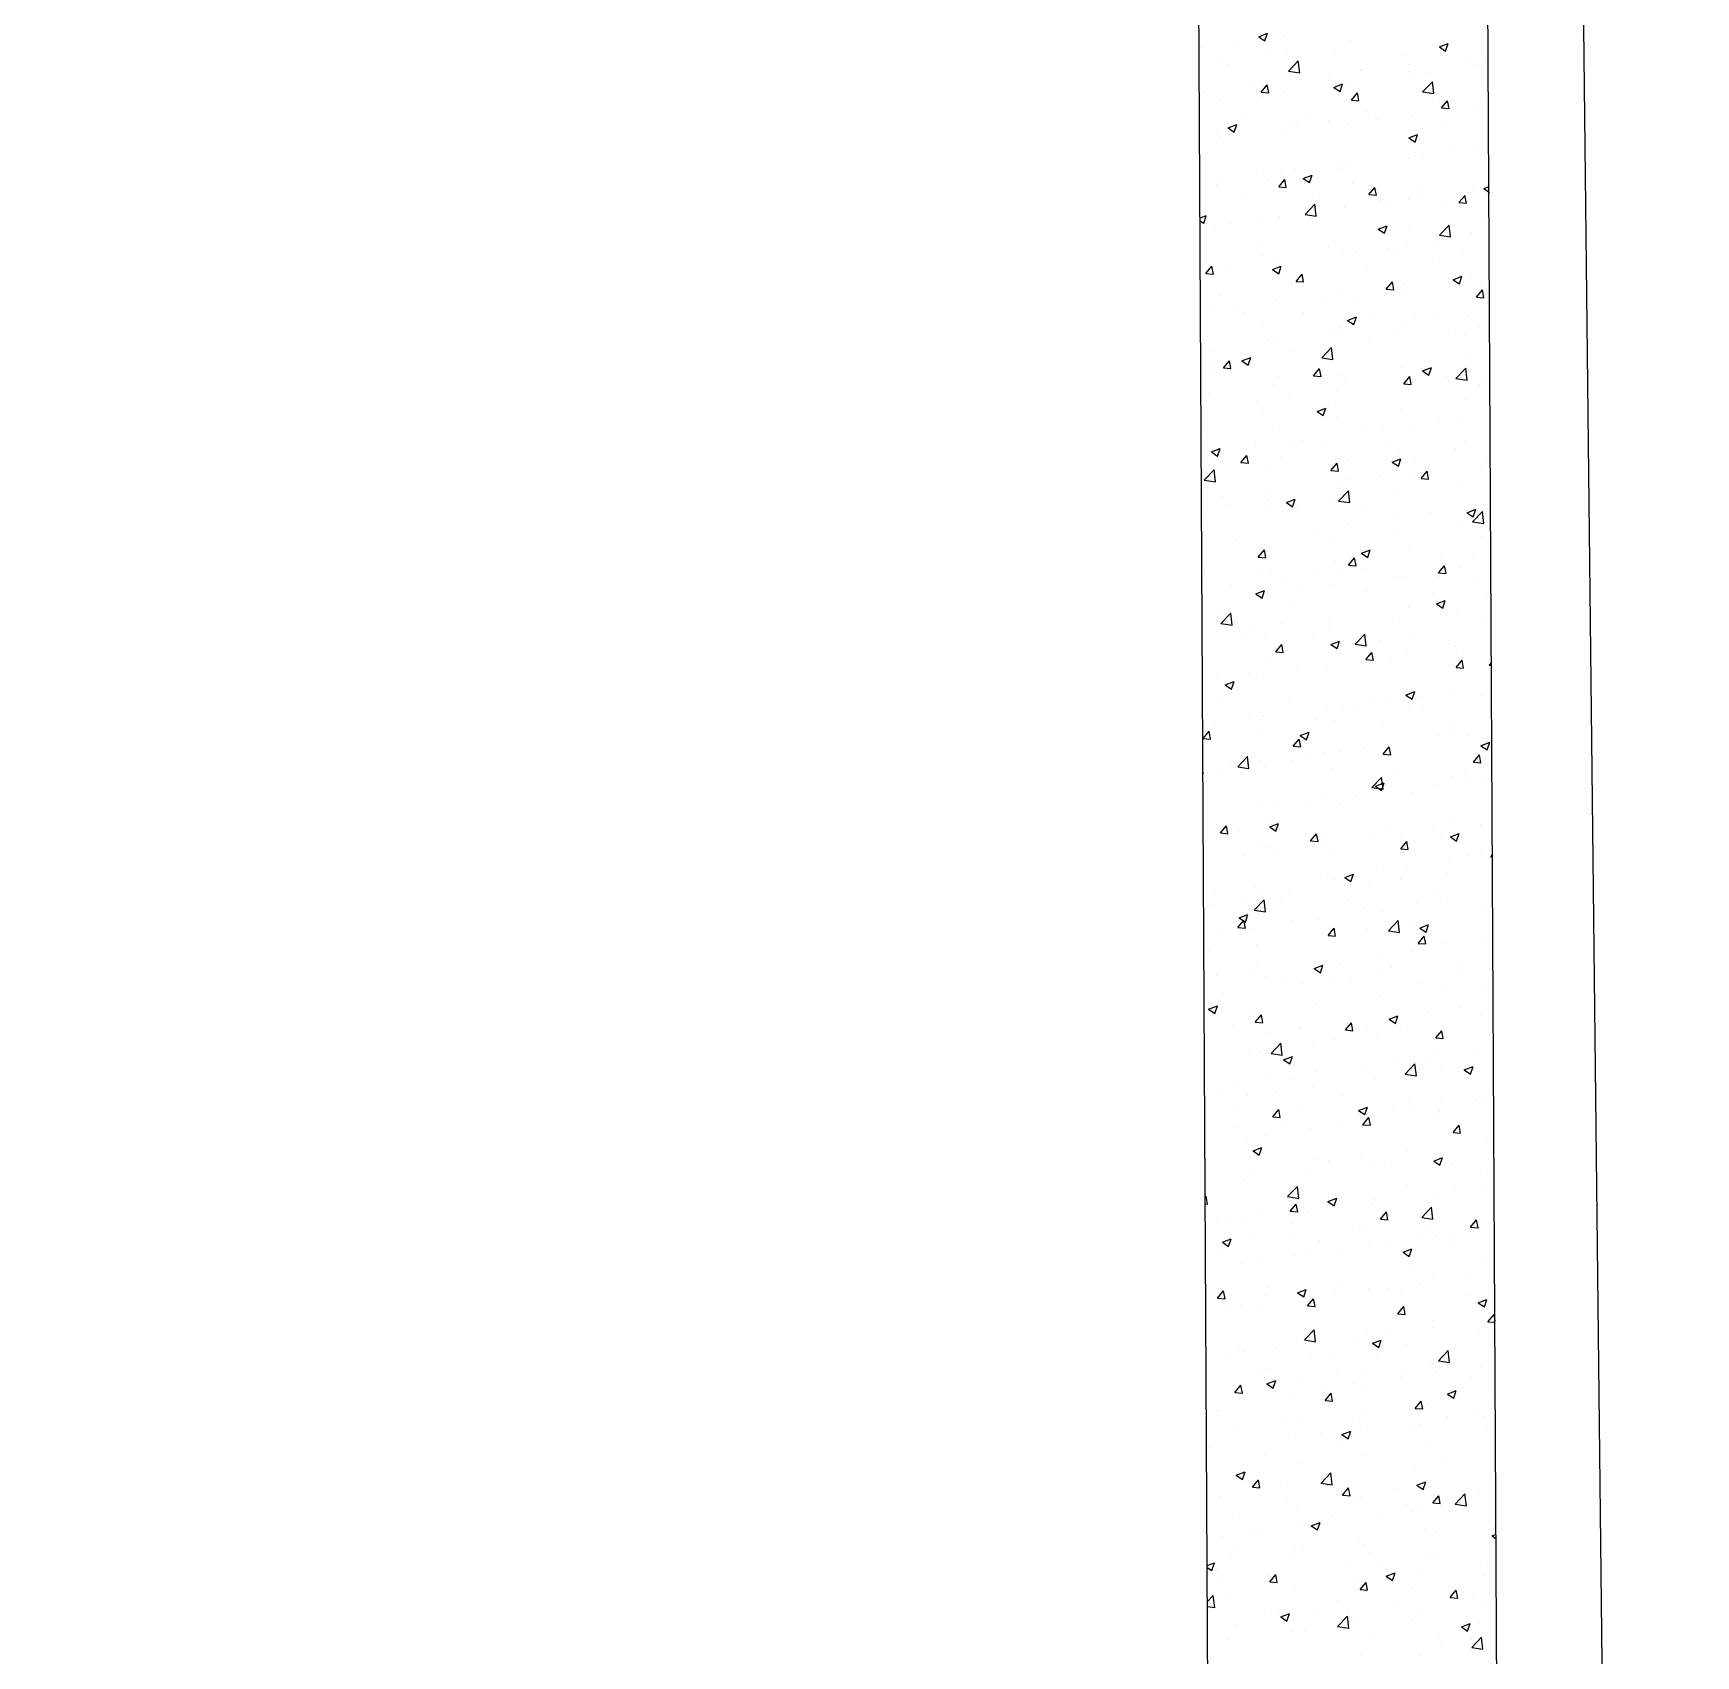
# Model space of a CAD drawing. Header units: millimetres. Extents: x 331487 to 517269, y 198509 to 399936.
# Drawn here: x 448112 to 449434, y 305752 to 307043 of the extents above; entities that cross this region are included whole.
import ezdxf

# ---------------------------------------------------------------- set-up
doc = ezdxf.new("R2010")
doc.units = ezdxf.units.MM
doc.header["$MEASUREMENT"] = 0
doc.layers.add('9th_plot boundry', color=1, linetype='Continuous')
doc.layers.add('COLUMN', color=6, linetype='Continuous')

msp = doc.modelspace()

# ---------------------------------------------------------------- linework, layer by layer
at = {"layer": '9th_plot boundry'}
msp.add_line((449434.4, 299006.3), (448946.6, 343103.6), dxfattribs=at)
msp.add_lwpolyline([(448946.6, 343103.6), (414422.2, 340817.1, 0.386106), (408845.6, 334960.7), (408845.6, 299960.7), (449434.4, 299006.3)], format="xyb", close=True, dxfattribs=at)
at = {"layer": 'COLUMN'}
for p, q in [((448972.9, 319477.3), (449064.3, 302244.5)), ((449202.9, 319478.5), (449294.4, 302239))]:
    msp.add_line(p, q, dxfattribs=at)
at = {"layer": 'COLUMN', "color": 2, "linetype": 'Continuous'}
for p, q in [((449086.7, 307039.8), (449093.7, 307042.5)), ((449091.7, 307036.4), (449093.7, 307042.5)), ((449041, 307031.4), (449041, 307031.4)), ((449043.7, 307032.3), (449043.7, 307032.3)), ((449068.7, 307035.6), (449068.7, 307035.6)), ((449086.7, 307039.8), (449091.7, 307036.4)), ((449094.4, 307029.1), (449094.4, 307029.1)), ((449106.6, 307040.6), (449106.6, 307040.6)), ((449108.5, 307029.7), (449108.5, 307029.7)), ((449159.8, 307036.8), (449159.8, 307036.8)), ((449230.4, 307031.8), (449237.4, 307034.5)), ((449230.4, 307031.8), (449235.4, 307028.4)), ((449235.4, 307028.4), (449237.4, 307034.5)), ((449056.5, 307022.2), (449056.5, 307022.2)), ((449062.1, 307018), (449062.1, 307018)), ((449110.4, 307012.4), (449118.2, 307020.5)), ((449115.4, 307015.7), (449115.4, 307015.7)), ((449119.3, 307011), (449118.2, 307020.5)), ((449147.7, 307026.9), (449147.7, 307026.9)), ((449201.1, 307024.6), (449201.1, 307024.6)), ((449206.3, 307017.7), (449206.3, 307017.7)), ((449254.5, 307022.4), (449254.5, 307022.4)), ((449261, 307017.4), (449261, 307017.4)), ((449265, 307022.3), (449265, 307022.3)), ((449269.5, 307026.1), (449269.5, 307026.1)), ((449080.3, 307001.1), (449080.3, 307001.1)), ((449088.7, 306995.7), (449093.5, 307001.4)), ((449094.7, 306995.1), (449093.5, 307001.4)), ((449110.4, 307012.4), (449119.3, 307011)), ((449143.4, 307009.5), (449143.4, 307009.5)), ((449146.4, 306999.5), (449153.4, 307002.2)), ((449148.4, 307002.3), (449148.4, 307002.3)), ((449151.4, 306996.2), (449153.4, 307002.2)), ((449158.6, 307003.5), (449158.6, 307003.5)), ((449168.5, 307012.8), (449168.5, 307012.8)), ((449168.8, 307013.4), (449168.8, 307013.4)), ((449206.7, 307012.3), (449206.7, 307012.3)), ((449209.1, 307009.9), (449209.1, 307009.9)), ((449217.1, 306995.9), (449224.9, 307004)), ((449222.2, 307011.2), (449222.2, 307011.2)), ((449226, 306994.5), (449224.9, 307004)), ((449042.4, 306996.2), (449042.4, 306996.2)), ((449055.3, 306988.9), (449055.3, 306988.9)), ((449088.7, 306995.7), (449094.7, 306995.1)), ((449090.1, 306992.3), (449090.1, 306992.3)), ((449107.3, 306996.4), (449107.3, 306996.4)), ((449146.4, 306999.5), (449151.4, 306996.2)), ((449160.4, 306989.4), (449165.2, 306995.1)), ((449160.4, 306989.4), (449166.4, 306988.9)), ((449166.4, 306988.9), (449165.2, 306995.1)), ((449217.1, 306995.9), (449226, 306994.5)), ((449230.7, 306990.3), (449230.7, 306990.3)), ((449232.2, 306983.1), (449237, 306988.9)), ((449238.1, 306982.6), (449237, 306988.9)), ((449268.2, 306989.9), (449268.2, 306989.9)), ((449074.5, 306978.3), (449074.5, 306978.3)), ((449127.8, 306976), (449127.8, 306976)), ((449172.4, 306980.3), (449172.4, 306980.3)), ((449180, 306978.3), (449180, 306978.3)), ((449207.9, 306976.6), (449207.9, 306976.6)), ((449232.2, 306983.1), (449238.1, 306982.6)), ((449243.2, 306986.6), (449243.2, 306986.6)), ((449259.8, 306984.1), (449259.8, 306984.1)), ((449054, 306961.7), (449054, 306961.7)), ((449062.4, 306967.3), (449069.4, 306970)), ((449062.4, 306967.3), (449067.3, 306963.9)), ((449067.3, 306963.9), (449069.4, 306970)), ((449106, 306963.1), (449106, 306963.1)), ((449114, 306970.3), (449114, 306970.3)), ((449117.1, 306970), (449117.1, 306970)), ((449142.2, 306973.3), (449142.2, 306973.3)), ((449157.4, 306970.2), (449157.4, 306970.2)), ((449181.2, 306973.8), (449181.2, 306973.8)), ((449206.1, 306959.3), (449213.1, 306962)), ((449211.1, 306955.9), (449213.1, 306962)), ((449234.6, 306971.5), (449234.6, 306971.5)), ((449054.1, 306955.6), (449054.1, 306955.6)), ((449055.7, 306960.3), (449055.7, 306960.3)), ((449206.1, 306959.3), (449211.1, 306955.9)), ((449241.9, 306950.5), (449241.9, 306950.5)), ((449258.6, 306950.8), (449258.6, 306950.8)), ((449268.9, 306955.3), (449268.9, 306955.3)), ((449152.2, 306935.3), (449152.2, 306935.3)), ((449153.7, 306938.9), (449153.7, 306938.9)), ((449156.2, 306936.9), (449156.2, 306936.9)), ((449206.7, 306943.3), (449206.7, 306943.3)), ((449210.6, 306945.3), (449210.6, 306945.3)), ((449216.9, 306947.2), (449216.9, 306947.2)), ((449052.9, 306922.4), (449052.9, 306922.4)), ((449055, 306927.2), (449055, 306927.2)), ((449090.8, 306930.6), (449090.8, 306930.6)), ((449093.9, 306925.3), (449093.9, 306925.3)), ((449102.6, 306920.4), (449107.4, 306926.2)), ((449104.8, 306929.9), (449104.8, 306929.9)), ((449108.6, 306919.9), (449107.4, 306926.2)), ((449108.4, 306924.9), (449108.4, 306924.9)), ((449115.8, 306933.9), (449115.8, 306933.9)), ((449122.1, 306927), (449129.1, 306929.7)), ((449122.1, 306927), (449127, 306923.7)), ((449127, 306923.7), (449129.1, 306929.7)), ((449161.7, 306922.7), (449161.7, 306922.7)), ((449076.1, 306913.8), (449076.1, 306913.8)), ((449102.6, 306920.4), (449108.6, 306919.9)), ((449129.5, 306911.5), (449129.5, 306911.5)), ((449174.3, 306914.2), (449179.1, 306919.9)), ((449174.3, 306914.2), (449180.3, 306913.7)), ((449180.3, 306913.6), (449179.1, 306919.9)), ((449182.8, 306909.3), (449182.8, 306909.3)), ((449205.5, 306910), (449205.5, 306910)), ((449215.1, 306920.4), (449215.1, 306920.4)), ((449215.6, 306911), (449215.6, 306911)), ((449246, 306907.9), (449250.9, 306913.6)), ((449252, 306907.4), (449250.8, 306913.6)), ((449253.5, 306916), (449253.5, 306916)), ((449257.4, 306917.5), (449257.4, 306917.5)), ((449265.8, 306919), (449270.2, 306920.7)), ((449265.8, 306919), (449270.2, 306916)), ((449268.5, 306918.2), (449268.5, 306918.2)), ((449040.3, 306895.6), (449045, 306897.5)), ((449043, 306891.4), (449045, 306897.4)), ((449103.6, 306896.6), (449103.6, 306896.6)), ((449123.6, 306898.5), (449132.5, 306897.1)), ((449123.7, 306898.5), (449131.4, 306906.6)), ((449127.4, 306899.4), (449127.4, 306899.4)), ((449132.5, 306897.1), (449131.4, 306906.6)), ((449154.9, 306903.6), (449154.9, 306903.6)), ((449190.6, 306907.7), (449190.6, 306907.7)), ((449236.2, 306907), (449236.2, 306907)), ((449246, 306907.9), (449252, 306907.4)), ((449264.7, 306895.7), (449264.7, 306895.7)), ((449040.3, 306893.2), (449043, 306891.4)), ((449051.7, 306889.1), (449051.7, 306889.1)), ((449064.5, 306891.1), (449064.5, 306891.1)), ((449089.5, 306894.4), (449089.5, 306894.4)), ((449181.8, 306886.8), (449188.8, 306889.4)), ((449181.8, 306886.8), (449186.7, 306883.4)), ((449186.7, 306883.4), (449188.8, 306889.4)), ((449206.4, 306885.7), (449206.4, 306885.7)), ((449230.4, 306881.9), (449238.2, 306890)), ((449239.3, 306880.5), (449238.2, 306890)), ((449256.2, 306884.2), (449256.2, 306884.2)), ((449088.5, 306874.1), (449088.5, 306874.1)), ((449141.9, 306871.9), (449141.9, 306871.9)), ((449148.1, 306875.7), (449148.1, 306875.7)), ((449153.7, 306870.3), (449153.7, 306870.3)), ((449189.3, 306871.6), (449189.3, 306871.6)), ((449195.2, 306869.6), (449195.2, 306869.6)), ((449204.2, 306876.7), (449204.2, 306876.7)), ((449227.2, 306876.6), (449227.2, 306876.6)), ((449230.4, 306881.9), (449239.3, 306880.5)), ((449044.7, 306851.5), (449049.5, 306857.2)), ((449050.7, 306851), (449049.5, 306857.2)), ((449050.4, 306855.8), (449050.4, 306855.8)), ((449089.8, 306865.6), (449089.8, 306865.6)), ((449097.7, 306854.5), (449104.7, 306857.2)), ((449101.1, 306860), (449101.1, 306860)), ((449102.4, 306863.3), (449102.4, 306863.3)), ((449102.7, 306851.1), (449104.7, 306857.2)), ((449164.3, 306868.3), (449164.3, 306868.3)), ((449230.4, 306863.7), (449230.4, 306863.7)), ((449248.6, 306867.4), (449248.6, 306867.4)), ((449044.7, 306851.5), (449050.7, 306851)), ((449063.2, 306855), (449063.2, 306855)), ((449097.7, 306854.5), (449102.7, 306851.1)), ((449113.8, 306843.7), (449113.8, 306843.7)), ((449116.5, 306845.2), (449121.3, 306851)), ((449116.5, 306845.2), (449122.4, 306844.7)), ((449122.4, 306844.7), (449121.3, 306851)), ((449172.1, 306853.7), (449172.1, 306853.7)), ((449188.2, 306839), (449193, 306844.7)), ((449194.2, 306838.4), (449193, 306844.7)), ((449203, 306843.4), (449203, 306843.4)), ((449241.4, 306846.5), (449248.4, 306849.2)), ((449241.4, 306846.5), (449246.4, 306843.1)), ((449246.4, 306843.1), (449248.4, 306849.2)), ((449255, 306850.9), (449255, 306850.9)), ((449264, 306845.4), (449264, 306845.4)), ((449055.4, 306833.7), (449055.4, 306833.7)), ((449101.2, 306830), (449101.2, 306830)), ((449152.5, 306837), (449152.5, 306837)), ((449163, 306832.1), (449163, 306832.1)), ((449188.2, 306839), (449194.2, 306838.4)), ((449200.9, 306837.1), (449200.9, 306837.1)), ((449259.9, 306832.7), (449264.7, 306838.4)), ((449259.9, 306832.7), (449265.9, 306832.2)), ((449265.9, 306832.1), (449264.7, 306838.4)), ((449049.2, 306822.5), (449049.2, 306822.5)), ((449069, 306823), (449069, 306823)), ((449074.8, 306820.5), (449074.8, 306820.5)), ((449122.4, 306820.8), (449122.4, 306820.8)), ((449138, 306828.9), (449138, 306828.9)), ((449157.4, 306814.2), (449164.4, 306816.9)), ((449162.4, 306810.9), (449164.4, 306816.9)), ((449175.8, 306818.5), (449175.8, 306818.5)), ((449210.3, 306818.7), (449210.3, 306818.7)), ((449229.1, 306816.3), (449229.1, 306816.3)), ((449253.7, 306817.6), (449253.7, 306817.6)), ((449268.6, 306828.7), (449268.6, 306828.7)), ((449090.1, 306809.6), (449090.1, 306809.6)), ((449143.5, 306807.3), (449143.5, 306807.3)), ((449151.3, 306803.7), (449151.3, 306803.7)), ((449151.9, 306808.7), (449151.9, 306808.7)), ((449157.4, 306814.2), (449162.4, 306810.9)), ((449196.8, 306805.1), (449196.8, 306805.1)), ((449201.8, 306810.1), (449201.8, 306810.1)), ((449237.7, 306806), (449237.7, 306806)), ((449250.2, 306802.8), (449250.2, 306802.8)), ((449262.7, 306809.3), (449262.7, 306809.3)), ((449093.6, 306798.7), (449093.6, 306798.7)), ((449100, 306796.7), (449100, 306796.7)), ((449111.6, 306789.4), (449111.6, 306789.4)), ((449136.7, 306792.7), (449136.7, 306792.7)), ((449136.9, 306784.5), (449144.7, 306792.6)), ((449145.8, 306783.1), (449144.7, 306792.6)), ((449174.6, 306797.7), (449174.6, 306797.7)), ((449048, 306789.2), (449048, 306789.2)), ((449048.5, 306781.1), (449048.5, 306781.1)), ((449058.6, 306776.3), (449063.4, 306782)), ((449058.6, 306776.3), (449064.6, 306775.8)), ((449064.6, 306775.8), (449063.4, 306782)), ((449073.4, 306782), (449080.4, 306784.7)), ((449073.4, 306782), (449078.4, 306778.6)), ((449078.4, 306778.6), (449080.4, 306784.7)), ((449136.9, 306784.5), (449145.8, 306783.1)), ((449200.6, 306776.9), (449200.6, 306776.9)), ((449217.1, 306774), (449224.1, 306776.7)), ((449222.1, 306770.6), (449224.1, 306776.7)), ((449252.5, 306784.4), (449252.5, 306784.4)), ((449049.1, 306772.2), (449049.1, 306772.2)), ((449098.7, 306763.4), (449098.7, 306763.4)), ((449102.5, 306769.9), (449102.5, 306769.9)), ((449130.3, 306770), (449135.1, 306775.8)), ((449130.3, 306770), (449136.3, 306769.5)), ((449136.3, 306769.5), (449135.1, 306775.7)), ((449150.1, 306770.5), (449150.1, 306770.5)), ((449155.9, 306767.7), (449155.9, 306767.7)), ((449202.1, 306763.7), (449206.9, 306769.5)), ((449202.1, 306763.7), (449208, 306763.2)), ((449208, 306763.2), (449206.9, 306769.5)), ((449209.2, 306765.4), (449209.2, 306765.4)), ((449211.4, 306766.6), (449211.4, 306766.6)), ((449217.1, 306774), (449222.1, 306770.6)), ((449236.4, 306769.9), (449236.4, 306769.9)), ((449243.6, 306767.9), (449251.4, 306776.1)), ((449243.6, 306767.9), (449252.5, 306766.6)), ((449252.5, 306766.6), (449251.4, 306776.1)), ((449262.6, 306763.2), (449262.6, 306763.2)), ((449264.5, 306769), (449264.5, 306769)), ((449046.8, 306755.9), (449046.8, 306755.9)), ((449085.3, 306750), (449085.3, 306750)), ((449110.4, 306753.3), (449110.4, 306753.3)), ((449148.2, 306758.2), (449148.2, 306758.2)), ((449206.1, 306759), (449206.1, 306759)), ((449251.3, 306751.1), (449251.3, 306751.1)), ((449089.5, 306739), (449089.5, 306739)), ((449133.1, 306741.7), (449140.1, 306744.4)), ((449133.1, 306741.7), (449138.1, 306738.4)), ((449138.1, 306738.4), (449140.1, 306744.4)), ((449147.8, 306749), (449147.8, 306749)), ((449148.9, 306737.2), (449148.9, 306737.2)), ((449199.4, 306743.6), (449199.4, 306743.6)), ((449230.1, 306737.1), (449230.1, 306737.1)), ((449097.5, 306730.1), (449097.5, 306730.1)), ((449171.8, 306727.1), (449171.8, 306727.1)), ((449185.1, 306727.1), (449185.1, 306727.1)), ((449210.1, 306730.4), (449210.1, 306730.4)), ((449248, 306735.4), (449248, 306735.4)), ((449045.6, 306722.6), (449045.6, 306722.6)), ((449049.1, 306709.5), (449056.1, 306712.2)), ((449054, 306706.1), (449056.1, 306712.2)), ((449059, 306710.5), (449059, 306710.5)), ((449083, 306718.8), (449083, 306718.8)), ((449084.1, 306713.8), (449084.1, 306713.8)), ((449113.5, 306717.1), (449113.5, 306717.1)), ((449121.9, 306718.8), (449121.9, 306718.8)), ((449136.4, 306716.6), (449136.4, 306716.6)), ((449189.8, 306714.3), (449189.8, 306714.3)), ((449198.2, 306710.3), (449198.2, 306710.3)), ((449243.2, 306712.1), (449243.2, 306712.1)), ((449250.1, 306717.8), (449250.1, 306717.8)), ((449049.1, 306709.5), (449054, 306706.1)), ((449050.7, 306707.7), (449050.7, 306707.7)), ((449055.1, 306707), (449055.1, 306707)), ((449072.5, 306701.1), (449077.3, 306706.8)), ((449072.5, 306701.1), (449078.5, 306700.5)), ((449078.5, 306700.5), (449077.3, 306706.8)), ((449096.3, 306696.8), (449096.3, 306696.8)), ((449104.1, 306705.4), (449104.1, 306705.4)), ((449144.2, 306694.8), (449149, 306700.5)), ((449147.7, 306703.9), (449147.7, 306703.9)), ((449150.2, 306694.3), (449149, 306700.5)), ((449157.5, 306703.1), (449157.5, 306703.1)), ((449192.8, 306701.5), (449199.8, 306704.1)), ((449192.8, 306701.5), (449197.8, 306698.1)), ((449197.8, 306698.1), (449199.8, 306704.1)), ((449210.9, 306700.9), (449210.9, 306700.9)), ((449264.2, 306698.6), (449264.2, 306698.6)), ((449268.3, 306702.1), (449268.3, 306702.1)), ((449043.4, 306687.1), (449051.2, 306695.2)), ((449043.4, 306687.1), (449052.3, 306685.7)), ((449044.4, 306689.3), (449044.4, 306689.3)), ((449052.3, 306685.7), (449051.2, 306695.2)), ((449144.2, 306694.8), (449150.2, 306694.3)), ((449158.8, 306687.7), (449158.8, 306687.7)), ((449183.8, 306691), (449183.8, 306691)), ((449210, 306692.1), (449210, 306692.1)), ((449215.9, 306688.5), (449220.7, 306694.3)), ((449215.9, 306688.5), (449221.9, 306688)), ((449221.9, 306688), (449220.7, 306694.3)), ((449221.7, 306696), (449221.7, 306696)), ((449248.9, 306684.5), (449248.9, 306684.5)), ((449057.8, 306674.4), (449057.8, 306674.4)), ((449093.3, 306672.1), (449093.3, 306672.1)), ((449095.6, 306679.4), (449095.6, 306679.4)), ((449108.8, 306669.2), (449115.8, 306671.9)), ((449113.7, 306665.9), (449115.8, 306671.9)), ((449146.4, 306670.6), (449146.4, 306670.6)), ((449150.2, 306670.5), (449158, 306678.7)), ((449150.2, 306670.5), (449159.1, 306669.2)), ((449151.6, 306682.1), (449151.6, 306682.1)), ((449159.1, 306669.2), (449158, 306678.7)), ((449196.9, 306677), (449196.9, 306677)), ((449063.1, 306668), (449063.1, 306668)), ((449095.1, 306663.5), (449095.1, 306663.5)), ((449108.8, 306669.2), (449113.7, 306665.9)), ((449116.5, 306665.7), (449116.5, 306665.7)), ((449169.9, 306663.5), (449169.9, 306663.5)), ((449223.3, 306661.2), (449223.3, 306661.2)), ((449252.5, 306661.2), (449259.5, 306663.9)), ((449252.5, 306661.2), (449257.4, 306657.8)), ((449256.9, 306654), (449264.7, 306662.1)), ((449257.4, 306657.8), (449259.5, 306663.9)), ((449258.5, 306664.8), (449258.5, 306664.8)), ((449265.8, 306652.6), (449264.7, 306662.1)), ((449043.2, 306656), (449043.2, 306656)), ((449132.5, 306648.2), (449132.5, 306648.2)), ((449157.5, 306651.5), (449157.5, 306651.5)), ((449195.4, 306656.5), (449195.4, 306656.5)), ((449247.7, 306651.2), (449247.7, 306651.2)), ((449256.9, 306654), (449265.8, 306652.6)), ((449069.3, 306639.9), (449069.3, 306639.9)), ((449086.4, 306625.8), (449091.2, 306631.6)), ((449092.3, 306625.3), (449091.2, 306631.6)), ((449145.2, 306637.3), (449145.2, 306637.3)), ((449168.4, 306628.9), (449175.5, 306631.6)), ((449173.4, 306625.6), (449175.4, 306631.6)), ((449195.7, 306643.7), (449195.7, 306643.7)), ((449205.8, 306632.4), (449205.8, 306632.4)), ((449264.2, 306642.4), (449264.2, 306642.4)), ((449041.9, 306622.8), (449041.9, 306622.8)), ((449086.4, 306625.8), (449092.3, 306625.3)), ((449093.9, 306630.3), (449093.9, 306630.3)), ((449147.5, 306622.4), (449147.5, 306622.4)), ((449158.1, 306619.6), (449162.9, 306625.3)), ((449158.1, 306619.6), (449164.1, 306619)), ((449164.1, 306619), (449162.9, 306625.3)), ((449168.4, 306628.9), (449173.4, 306625.6)), ((449229.8, 306613.3), (449234.6, 306619)), ((449232.2, 306625.4), (449232.2, 306625.4)), ((449235.8, 306612.8), (449234.6, 306619)), ((449246.5, 306617.9), (449246.5, 306617.9)), ((449257.3, 306628.7), (449257.3, 306628.7)), ((449043.6, 306616.9), (449043.6, 306616.9)), ((449089.2, 306612.4), (449089.2, 306612.4)), ((449097, 306614.6), (449097, 306614.6)), ((449106.2, 306608.8), (449106.2, 306608.8)), ((449131.2, 306612.1), (449131.2, 306612.1)), ((449150.4, 306612.4), (449150.4, 306612.4)), ((449169.1, 306617.1), (449169.1, 306617.1)), ((449194.5, 306610.4), (449194.5, 306610.4)), ((449203.8, 306610.1), (449203.8, 306610.1)), ((449229.8, 306613.3), (449235.8, 306612.8)), ((449229.8, 306610.5), (449229.8, 306610.5)), ((449257.2, 306607.9), (449257.2, 306607.9)), ((449043, 306600.5), (449043, 306600.5)), ((449064.7, 306603.5), (449064.7, 306603.5)), ((449084.4, 306596.7), (449091.4, 306599.4)), ((449084.4, 306596.7), (449089.4, 306593.3)), ((449089.4, 306593.3), (449091.4, 306599.4)), ((449092.7, 306597), (449092.7, 306597)), ((449118.1, 306601.2), (449118.1, 306601.2)), ((449144, 306604), (449144, 306604)), ((449171.5, 306600.4), (449171.5, 306600.4)), ((449171.5, 306599), (449171.5, 306599)), ((449224.9, 306596.7), (449224.9, 306596.7)), ((449228.1, 306588.7), (449235.1, 306591.4)), ((449233.1, 306585.3), (449235.1, 306591.4)), ((449268.8, 306594.2), (449268.8, 306594.2)), ((449054.8, 306580.4), (449054.8, 306580.4)), ((449056.7, 306573.1), (449064.5, 306581.2)), ((449065.6, 306571.7), (449064.5, 306581.2)), ((449113.2, 306590.4), (449113.2, 306590.4)), ((449205.9, 306586), (449205.9, 306586)), ((449228.1, 306588.7), (449233.1, 306585.3)), ((449231, 306589.3), (449231, 306589.3)), ((449245.2, 306584.6), (449245.2, 306584.6)), ((449056.7, 306573.1), (449065.6, 306571.7)), ((449079.9, 306569.4), (449079.9, 306569.4)), ((449104.9, 306572.7), (449104.9, 306572.7)), ((449142.8, 306577.6), (449142.8, 306577.6)), ((449142.8, 306570.7), (449142.8, 306570.7)), ((449163.4, 306556.6), (449171.2, 306564.7)), ((449172.3, 306555.2), (449171.2, 306564.7)), ((449193.3, 306577.1), (449193.3, 306577.1)), ((449209.7, 306565.4), (449209.7, 306565.4)), ((449268, 306575.5), (449268, 306575.5)), ((449077.1, 306563.8), (449077.1, 306563.8)), ((449091.4, 306563.7), (449091.4, 306563.7)), ((449100.2, 306550.6), (449105, 306556.4)), ((449106.2, 306550.1), (449105, 306556.4)), ((449130.5, 306561.6), (449130.5, 306561.6)), ((449144.1, 306556.4), (449151.1, 306559.1)), ((449144.1, 306556.4), (449149.1, 306553.1)), ((449149.1, 306553.1), (449151.1, 306559.1)), ((449151.4, 306555.4), (449151.4, 306555.4)), ((449163.4, 306556.6), (449172.3, 306555.2)), ((449183.9, 306559.3), (449183.9, 306559.3)), ((449237.3, 306557), (449237.3, 306557)), ((449242.5, 306554.8), (449242.5, 306554.8)), ((449244, 306551.3), (449244, 306551.3)), ((449093, 306545.4), (449093, 306545.4)), ((449100.2, 306550.6), (449106.2, 306550.1)), ((449116.5, 306538.2), (449116.5, 306538.2)), ((449172, 306544.4), (449176.8, 306550.1)), ((449172, 306544.4), (449177.9, 306543.8)), ((449177.9, 306543.8), (449176.8, 306550.1)), ((449179.6, 306546.5), (449179.6, 306546.5)), ((449192.1, 306543.8), (449192.1, 306543.8)), ((449204.7, 306549.8), (449204.7, 306549.8)), ((449243.7, 306538.1), (449248.5, 306543.8)), ((449243.7, 306538.1), (449249.7, 306537.6)), ((449249.7, 306537.5), (449248.5, 306543.8)), ((449270.1, 306540), (449272.1, 306539.7)), ((449270.2, 306540), (449272.1, 306542.1)), ((449053.6, 306529.9), (449053.6, 306529.9)), ((449060.1, 306524.2), (449067.1, 306526.9)), ((449065.1, 306520.8), (449067.1, 306526.9)), ((449078.6, 306533.2), (449078.6, 306533.2)), ((449090.2, 306530.4), (449090.2, 306530.4)), ((449141.6, 306537.4), (449141.6, 306537.4)), ((449057.7, 306512.7), (449057.7, 306512.7)), ((449060.1, 306524.2), (449065.1, 306520.8)), ((449203.8, 306516.2), (449210.8, 306518.9)), ((449203.8, 306516.2), (449208.8, 306512.8)), ((449208.8, 306512.8), (449210.8, 306518.9)), ((449216.2, 306515.4), (449216.2, 306515.4)), ((449242.8, 306518), (449242.8, 306518)), ((449263.9, 306515.8), (449263.9, 306515.8)), ((449078.7, 306499.3), (449078.7, 306499.3)), ((449090.2, 306498.8), (449090.2, 306498.8)), ((449111, 306510.5), (449111, 306510.5)), ((449140.4, 306504.1), (449140.4, 306504.1)), ((449153.3, 306507.1), (449153.3, 306507.1)), ((449164.4, 306508.2), (449164.4, 306508.2)), ((449178.3, 306510.4), (449178.3, 306510.4)), ((449190.9, 306510.5), (449190.9, 306510.5)), ((449205.5, 306505.8), (449205.5, 306505.8)), ((449217.8, 306505.9), (449217.8, 306505.9)), ((449271.2, 306503.7), (449271.2, 306503.7)), ((449042.4, 306481.7), (449047.2, 306487.4)), ((449048.4, 306481.2), (449047.2, 306487.4)), ((449052.3, 306493.8), (449052.3, 306493.8)), ((449088.9, 306485.8), (449088.9, 306485.8)), ((449089, 306497.1), (449089, 306497.1)), ((449119.8, 306483.9), (449126.8, 306486.6)), ((449124.8, 306480.6), (449126.8, 306486.6)), ((449132.1, 306497), (449132.1, 306497)), ((449147.2, 306495.8), (449147.2, 306495.8)), ((449185.5, 306494.8), (449185.5, 306494.8)), ((449238.9, 306492.5), (449238.9, 306492.5)), ((449042.4, 306481.7), (449048.4, 306481.2)), ((449114.1, 306475.4), (449118.9, 306481.2)), ((449114.1, 306475.4), (449120.1, 306474.9)), ((449120.1, 306474.9), (449118.9, 306481.1)), ((449119.8, 306483.9), (449124.8, 306480.6)), ((449171.2, 306473.8), (449171.2, 306473.8)), ((449185.8, 306469.1), (449190.6, 306474.9)), ((449189.7, 306477.2), (449189.7, 306477.2)), ((449189.9, 306475.9), (449189.9, 306475.9)), ((449191.8, 306468.6), (449190.6, 306474.9)), ((449229.5, 306483.8), (449229.5, 306483.8)), ((449241.6, 306484.7), (449241.6, 306484.7)), ((449253.1, 306484.2), (449253.1, 306484.2)), ((449263.5, 306475.9), (449270.5, 306478.6)), ((449263.5, 306475.9), (449268.5, 306472.6)), ((449268.5, 306472.6), (449270.5, 306478.6)), ((449063.9, 306459.3), (449063.9, 306459.3)), ((449070, 306459.2), (449077.7, 306467.3)), ((449070, 306459.2), (449078.9, 306457.8)), ((449078.9, 306457.8), (449077.7, 306467.3)), ((449087.8, 306463.8), (449087.8, 306463.8)), ((449091.1, 306459.6), (449091.1, 306459.6)), ((449112.9, 306463.8), (449112.9, 306463.8)), ((449127, 306467.6), (449127, 306467.6)), ((449139.1, 306470.8), (449139.1, 306470.8)), ((449152, 306470.9), (449152, 306470.9)), ((449185.8, 306469.1), (449191.8, 306468.6)), ((449257.6, 306462.9), (449262.4, 306468.6)), ((449257.6, 306462.9), (449263.5, 306462.3)), ((449263.5, 306462.3), (449262.4, 306468.6)), ((449042.6, 306454.3), (449042.8, 306454.4)), ((449042.6, 306453.8), (449042.8, 306454.4)), ((449054.5, 306453.8), (449054.5, 306453.8)), ((449144.5, 306457.4), (449144.5, 306457.4)), ((449176.7, 306442.6), (449184.5, 306450.7)), ((449179.5, 306443.7), (449186.5, 306446.3)), ((449184.4, 306440.3), (449186.5, 306446.3)), ((449185.6, 306441.2), (449184.5, 306450.7)), ((449197.9, 306455.1), (449197.9, 306455.1)), ((449240.4, 306451.5), (449240.4, 306451.5)), ((449251.3, 306452.9), (449251.3, 306452.9)), ((449251.8, 306448.1), (449251.8, 306448.1)), ((449267.7, 306448.8), (449267.7, 306448.8)), ((449137.9, 306437.6), (449137.9, 306437.6)), ((449163.6, 306436.5), (449163.6, 306436.5)), ((449176.7, 306442.6), (449185.6, 306441.2)), ((449179.5, 306443.7), (449184.5, 306440.3)), ((449188.4, 306444), (449188.4, 306444)), ((449209.4, 306438.8), (449209.4, 306438.8)), ((449226.8, 306444.8), (449226.8, 306444.8)), ((449086.6, 306430.5), (449086.6, 306430.5)), ((449100.7, 306428.2), (449100.7, 306428.2)), ((449125.7, 306431.5), (449125.7, 306431.5)), ((449151.1, 306428.8), (449151.1, 306428.8)), ((449056.3, 306406.5), (449061.1, 306412.2)), ((449056.3, 306406.5), (449062.2, 306405.9)), ((449062.2, 306405.9), (449061.1, 306412.2)), ((449071.7, 306408.5), (449071.7, 306408.5)), ((449092.7, 306418.8), (449092.7, 306418.8)), ((449095.5, 306411.4), (449102.5, 306414.1)), ((449095.5, 306411.4), (449100.4, 306408)), ((449100.4, 306408), (449102.5, 306414.1)), ((449125.1, 306406.3), (449125.1, 306406.3)), ((449128, 306400.2), (449132.8, 306405.9)), ((449134, 306399.7), (449132.8, 306405.9)), ((449187.2, 306410.7), (449187.2, 306410.7)), ((449225.5, 306408.6), (449225.5, 306408.6)), ((449239.2, 306418.2), (449239.2, 306418.2)), ((449239.2, 306403.4), (449246.2, 306406.1)), ((449244.1, 306400), (449246.2, 306406.1)), ((449263.4, 306413.6), (449263.4, 306413.6)), ((449085.4, 306397.2), (449085.4, 306397.2)), ((449092.8, 306395.1), (449092.8, 306395.1)), ((449128, 306400.2), (449134, 306399.7)), ((449136.7, 306404.3), (449136.7, 306404.3)), ((449137.3, 306397), (449137.3, 306397)), ((449146.1, 306392.8), (449146.1, 306392.8)), ((449178.4, 306404), (449178.4, 306404)), ((449199.7, 306393.9), (449204.5, 306399.7)), ((449199.7, 306393.9), (449205.7, 306393.4)), ((449200.5, 306405.3), (449200.5, 306405.3)), ((449205.7, 306393.4), (449204.5, 306399.7)), ((449231.8, 306401.8), (449231.8, 306401.8)), ((449239.2, 306403.4), (449244.1, 306400)), ((449074.4, 306388.7), (449074.4, 306388.7)), ((449099.4, 306392), (449099.4, 306392)), ((449199.5, 306390.6), (449199.5, 306390.6)), ((449237.9, 306384.9), (449237.9, 306384.9)), ((449252.9, 306388.3), (449252.9, 306388.3)), ((449263.6, 306389.2), (449263.6, 306389.2)), ((449271.4, 306387.6), (449272.9, 306389.4)), ((449271.4, 306387.6), (449272.9, 306387.5)), ((449135.5, 306371), (449135.5, 306371)), ((449146.9, 306369.1), (449146.9, 306369.1)), ((449155.1, 306371.1), (449162.1, 306373.8)), ((449155.1, 306371.1), (449160.1, 306367.8)), ((449160.1, 306367.8), (449162.1, 306373.8)), ((449186, 306377.4), (449186, 306377.4)), ((449199.2, 306369.2), (449199.2, 306369.2)), ((449205.2, 306379.1), (449205.2, 306379.1)), ((449237.1, 306374.2), (449237.1, 306374.2)), ((449051.8, 306357.7), (449051.8, 306357.7)), ((449083.2, 306345.2), (449091, 306353.3)), ((449084.1, 306363.9), (449084.1, 306363.9)), ((449088.6, 306359.1), (449088.6, 306359.1)), ((449092.1, 306343.8), (449091, 306353.3)), ((449105.2, 306355.4), (449105.2, 306355.4)), ((449111, 306357.6), (449111, 306357.6)), ((449158.5, 306353.2), (449158.5, 306353.2)), ((449174.1, 306365.9), (449174.1, 306365.9)), ((449229.2, 306357.2), (449229.2, 306357.2)), ((449048.1, 306349.3), (449048.1, 306349.3)), ((449071.1, 306338.9), (449078.1, 306341.6)), ((449073.1, 306352.6), (449073.1, 306352.6)), ((449076.1, 306335.5), (449078.1, 306341.6)), ((449083.2, 306345.2), (449092.1, 306343.8)), ((449170.9, 306347.2), (449170.9, 306347.2)), ((449184.8, 306344.1), (449184.8, 306344.1)), ((449211.9, 306350.9), (449211.9, 306350.9)), ((449236.7, 306351.6), (449236.7, 306351.6)), ((449265.3, 306348.7), (449265.3, 306348.7)), ((449054.3, 306327.2), (449054.3, 306327.2)), ((449070.1, 306331.2), (449074.9, 306337)), ((449070.1, 306331.2), (449076.1, 306330.7)), ((449071.1, 306338.9), (449076.1, 306335.5)), ((449076.1, 306330.7), (449074.9, 306337)), ((449082.9, 306330.6), (449082.9, 306330.6)), ((449112.6, 306337.2), (449112.6, 306337.2)), ((449134.3, 306337.7), (449134.3, 306337.7)), ((449141.9, 306325), (449146.7, 306330.7)), ((449147.8, 306324.4), (449146.7, 306330.7)), ((449172.9, 306329.8), (449172.9, 306329.8)), ((449189.9, 306328.6), (449197.7, 306336.8)), ((449189.9, 306328.6), (449198.8, 306327.3)), ((449198.8, 306327.3), (449197.7, 306336.8)), ((449210.7, 306334.7), (449210.7, 306334.7)), ((449214.8, 306330.9), (449221.8, 306333.6)), ((449214.8, 306330.9), (449219.8, 306327.5)), ((449219.8, 306327.5), (449221.8, 306333.6)), ((449084.7, 306318.1), (449084.7, 306318.1)), ((449141.9, 306325), (449147.8, 306324.4)), ((449147.8, 306326.5), (449147.8, 306326.5)), ((449213.6, 306318.7), (449218.4, 306324.4)), ((449213.6, 306318.7), (449219.6, 306318.2)), ((449219.6, 306318.2), (449218.4, 306324.4)), ((449235.5, 306318.3), (449235.5, 306318.3)), ((449267.4, 306322.2), (449267.4, 306322.2)), ((449046.8, 306313.2), (449046.8, 306313.2)), ((449085.7, 306304.3), (449085.7, 306304.3)), ((449130.8, 306298.6), (449137.8, 306301.3)), ((449133.1, 306304.4), (449133.1, 306304.4)), ((449135.8, 306295.3), (449137.8, 306301.3)), ((449139.1, 306302.1), (449139.1, 306302.1)), ((449150.8, 306302.2), (449150.8, 306302.2)), ((449183.6, 306310.8), (449183.6, 306310.8)), ((449209.1, 306312.2), (449209.1, 306312.2)), ((449247.6, 306303.6), (449247.6, 306303.6)), ((449272.6, 306306.9), (449272.6, 306306.9)), ((449053.4, 306293.2), (449053.4, 306293.2)), ((449081.7, 306297.4), (449081.7, 306297.4)), ((449092.4, 306292.2), (449092.4, 306292.2)), ((449106.8, 306290.9), (449106.8, 306290.9)), ((449121.5, 306287), (449121.5, 306287)), ((449130.8, 306298.6), (449135.8, 306295.3)), ((449146.6, 306290.3), (449146.6, 306290.3)), ((449160.1, 306288.7), (449160.1, 306288.7)), ((449184.4, 306295.3), (449184.4, 306295.3)), ((449192.4, 306299.8), (449192.4, 306299.8)), ((449245.8, 306297.6), (449245.8, 306297.6)), ((449058.4, 306278.7), (449058.4, 306278.7)), ((449182.4, 306277.5), (449182.4, 306277.5)), ((449213.5, 306286.4), (449213.5, 306286.4)), ((449234.3, 306285), (449234.3, 306285)), ((449266.9, 306284.1), (449266.9, 306284.1)), ((449046.8, 306266.4), (449053.8, 306269.1)), ((449046.8, 306266.4), (449051.8, 306263)), ((449051.8, 306263), (449053.8, 306269.1)), ((449080.5, 306264.1), (449080.5, 306264.1)), ((449084, 306256), (449088.8, 306261.8)), ((449090, 306255.5), (449088.8, 306261.8)), ((449131.8, 306271.1), (449131.8, 306271.1)), ((449190.5, 306258.4), (449197.5, 306261.1)), ((449195.5, 306255), (449197.5, 306261)), ((449221.3, 306264.2), (449221.3, 306264.2)), ((449246.3, 306267.5), (449246.3, 306267.5)), ((449263.3, 306262.5), (449263.3, 306262.5)), ((449065.8, 306253.5), (449065.8, 306253.5)), ((449084, 306256), (449090, 306255.5)), ((449095.2, 306247.6), (449095.2, 306247.6)), ((449119.2, 306251.3), (449119.2, 306251.3)), ((449120.3, 306250.9), (449120.3, 306250.9)), ((449155.7, 306249.8), (449160.5, 306255.5)), ((449155.7, 306249.8), (449161.7, 306249.2)), ((449158.1, 306255.9), (449158.1, 306255.9)), ((449161.7, 306249.2), (449160.5, 306255.5)), ((449172.6, 306249), (449172.6, 306249)), ((449190.5, 306258.4), (449195.5, 306255)), ((449205, 306252.5), (449205, 306252.5)), ((449227.5, 306243.5), (449232.3, 306249.2)), ((449233.4, 306242.9), (449232.3, 306249.2)), ((449233.1, 306251.7), (449233.1, 306251.7)), ((449096.5, 306231.2), (449104.3, 306239.4)), ((449105.4, 306229.8), (449104.3, 306239.3)), ((449130.6, 306237.8), (449130.6, 306237.8)), ((449146.6, 306242.5), (449146.6, 306242.5)), ((449181.1, 306244.2), (449181.1, 306244.2)), ((449225.9, 306246.7), (449225.9, 306246.7)), ((449227.5, 306243.5), (449233.4, 306243)), ((449079.3, 306230.8), (449079.3, 306230.8)), ((449088.3, 306232.5), (449088.3, 306232.5)), ((449096.5, 306231.2), (449105.4, 306229.8)), ((449106.5, 306226.1), (449113.5, 306228.8)), ((449106.5, 306226.1), (449111.5, 306222.8)), ((449111.5, 306222.8), (449113.5, 306228.8)), ((449195, 306224.7), (449195, 306224.7)), ((449203.2, 306214.7), (449211, 306222.8)), ((449212.1, 306213.3), (449211, 306222.8)), ((449220, 306228), (449220, 306228)), ((449228.9, 306230.6), (449228.9, 306230.6)), ((449250.2, 306218.1), (449257.2, 306220.8)), ((449255.2, 306214.7), (449257.2, 306220.8)), ((449257.9, 306233), (449257.9, 306233)), ((449068.9, 306208.1), (449068.9, 306208.1)), ((449094, 306211.4), (449094, 306211.4)), ((449112.3, 306210.5), (449112.3, 306210.5)), ((449131.8, 306216.4), (449131.8, 306216.4)), ((449170.6, 306220.6), (449170.6, 306220.6)), ((449179.9, 306210.9), (449179.9, 306210.9)), ((449203.2, 306214.7), (449212.1, 306213.3)), ((449231.9, 306218.4), (449231.9, 306218.4)), ((449250.2, 306218.1), (449255.2, 306214.7)), ((449046.3, 306202.4), (449046.3, 306202.4)), ((449054, 306200.5), (449054, 306200.5)), ((449078.1, 306197.5), (449078.1, 306197.5)), ((449099.7, 306200.2), (449099.7, 306200.2)), ((449129.4, 306204.5), (449129.4, 306204.5)), ((449153.1, 306197.9), (449153.1, 306197.9)), ((449206.5, 306195.6), (449206.5, 306195.6)), ((449267.1, 306195.6), (449267.1, 306195.6)), ((449067.4, 306189), (449067.4, 306189)), ((449097.9, 306180.8), (449102.7, 306186.6)), ((449103.9, 306180.3), (449102.7, 306186.5)), ((449120.8, 306186.7), (449120.8, 306186.7)), ((449166.2, 306185.8), (449173.2, 306188.5)), ((449166.2, 306185.8), (449171.1, 306182.5)), ((449168.7, 306185.3), (449168.7, 306185.3)), ((449171.1, 306182.5), (449173.2, 306188.5)), ((449174.2, 306184.5), (449174.2, 306184.5)), ((449193.7, 306188.6), (449193.7, 306188.6)), ((449208.8, 306185.6), (449208.8, 306185.6)), ((449227.5, 306182.2), (449227.5, 306182.2)), ((449230.6, 306185.1), (449230.6, 306185.1)), ((449231.6, 306193.6), (449231.6, 306193.6)), ((449259.8, 306193.4), (449259.8, 306193.4)), ((449067.6, 306172), (449067.6, 306172)), ((449097.9, 306180.8), (449103.9, 306180.3)), ((449105.5, 306177), (449105.5, 306177)), ((449128.2, 306171.2), (449128.2, 306171.2)), ((449150.5, 306175.5), (449150.5, 306175.5)), ((449169.6, 306174.5), (449174.4, 306180.3)), ((449169.6, 306174.5), (449175.6, 306174)), ((449175.6, 306174), (449174.4, 306180.3)), ((449178.7, 306177.6), (449178.7, 306177.6)), ((449241.3, 306168.3), (449246.1, 306174)), ((449241.3, 306168.3), (449247.3, 306167.7)), ((449247.3, 306167.7), (449246.1, 306174)), ((449076.9, 306164.2), (449076.9, 306164.2)), ((449082.2, 306153.6), (449089.2, 306156.3)), ((449087.1, 306150.2), (449089.2, 306156.3)), ((449092.1, 306165.5), (449092.1, 306165.5)), ((449268.4, 306162.4), (449268.4, 306162.4)), ((449079.8, 306149.3), (449079.8, 306149.3)), ((449082.2, 306153.6), (449087.1, 306150.2)), ((449133.2, 306147.1), (449133.2, 306147.1)), ((449142.4, 306145.9), (449142.4, 306145.9)), ((449167.4, 306149.1), (449167.4, 306149.1)), ((449177.5, 306144.4), (449177.5, 306144.4)), ((449186.6, 306144.8), (449186.6, 306144.8)), ((449205.3, 306154.1), (449205.3, 306154.1)), ((449225.9, 306145.6), (449232.9, 306148.3)), ((449225.9, 306145.6), (449230.8, 306142.2)), ((449229.4, 306151.9), (449229.4, 306151.9)), ((449230.8, 306142.2), (449232.9, 306148.3)), ((449239.9, 306142.6), (449239.9, 306142.6)), ((449075.6, 306130.9), (449075.6, 306130.9)), ((449079.2, 306137.5), (449079.2, 306137.5)), ((449127, 306138), (449127, 306138)), ((449263, 306135.9), (449263, 306135.9)), ((449044.3, 306117), (449044.8, 306117.6)), ((449046, 306111.3), (449044.8, 306117.6)), ((449109.7, 306117.3), (449117.5, 306125.4)), ((449109.7, 306117.3), (449118.6, 306115.9)), ((449118.6, 306115.9), (449117.5, 306125.4)), ((449141.8, 306113.3), (449148.8, 306116)), ((449146.3, 306115.9), (449146.3, 306115.9)), ((449146.8, 306110), (449148.8, 306116)), ((449204.7, 306125.9), (449204.7, 306125.9)), ((449228.2, 306118.6), (449228.2, 306118.6)), ((449242.1, 306123), (449242.1, 306123)), ((449267.2, 306126.3), (449267.2, 306126.3)), ((449044.3, 306111.5), (449046, 306111.3)), ((449088, 306105.9), (449088, 306105.9)), ((449111.8, 306105.6), (449116.6, 306111.3)), ((449111.8, 306105.6), (449117.7, 306105.1)), ((449116.1, 306106.4), (449116.1, 306106.4)), ((449117.7, 306105.1), (449116.6, 306111.3)), ((449125.8, 306104.7), (449125.8, 306104.7)), ((449141.1, 306109.7), (449141.1, 306109.7)), ((449141.8, 306113.3), (449146.8, 306110)), ((449176.3, 306111.1), (449176.3, 306111.1)), ((449179, 306114.7), (449179, 306114.7)), ((449183.5, 306099.3), (449188.3, 306105.1)), ((449189.5, 306098.8), (449188.3, 306105.1)), ((449216.5, 306100.7), (449224.2, 306108.8)), ((449225.3, 306099.3), (449224.2, 306108.8)), ((449228.6, 306103.9), (449228.6, 306103.9)), ((449052.9, 306098.1), (449052.9, 306098.1)), ((449060.3, 306098.2), (449060.3, 306098.2)), ((449074.4, 306097.6), (449074.4, 306097.6)), ((449113.7, 306096), (449113.7, 306096)), ((449167.1, 306093.7), (449167.1, 306093.7)), ((449170.3, 306093.9), (449170.3, 306093.9)), ((449183.5, 306099.3), (449189.5, 306098.8)), ((449216.5, 306100.7), (449225.3, 306099.3)), ((449220.5, 306091.5), (449220.5, 306091.5)), ((449255.2, 306093), (449260, 306098.8)), ((449255.2, 306093), (449261.2, 306092.5)), ((449261.2, 306092.5), (449260, 306098.8)), ((449273.9, 306089.2), (449273.9, 306089.2)), ((449057.8, 306081.1), (449064.8, 306083.8)), ((449057.8, 306081.1), (449062.8, 306077.7)), ((449062.8, 306077.7), (449064.8, 306083.8)), ((449081.4, 306084.8), (449081.4, 306084.8)), ((449112, 306083.9), (449112, 306083.9)), ((449134.8, 306082.5), (449134.8, 306082.5)), ((449152.7, 306075.3), (449152.7, 306075.3)), ((449175.1, 306077.8), (449175.1, 306077.8)), ((449188.2, 306080.3), (449188.2, 306080.3)), ((449201.5, 306073.1), (449208.5, 306075.8)), ((449206.5, 306069.7), (449208.5, 306075.8)), ((449215.8, 306083.6), (449215.8, 306083.6)), ((449227, 306085.3), (449227, 306085.3)), ((449240.9, 306086.9), (449240.9, 306086.9)), ((449241.6, 306078), (449241.6, 306078)), ((449053.7, 306073.9), (449053.7, 306073.9)), ((449073.2, 306064.3), (449073.2, 306064.3)), ((449089.8, 306067), (449089.8, 306067)), ((449114.8, 306070.3), (449114.8, 306070.3)), ((449124.5, 306071.4), (449124.5, 306071.4)), ((449201.5, 306073.1), (449206.5, 306069.7)), ((449266.8, 306068.9), (449266.8, 306068.9)), ((449150.2, 306048.9), (449150.2, 306048.9)), ((449208.5, 306058.9), (449208.5, 306058.9)), ((449225.8, 306052), (449225.8, 306052)), ((449252.4, 306052.4), (449252.4, 306052.4)), ((449053.9, 306036.6), (449058.7, 306042.4)), ((449053.9, 306036.6), (449059.9, 306036.1)), ((449059.9, 306036.1), (449058.7, 306042.4)), ((449091.9, 306038.9), (449091.9, 306038.9)), ((449093.8, 306045.1), (449093.8, 306045.1)), ((449117.5, 306040.8), (449124.5, 306043.5)), ((449117.5, 306040.8), (449122.5, 306037.5)), ((449122.5, 306037.5), (449124.5, 306043.5)), ((449123.3, 306038.1), (449123.3, 306038.1)), ((449125.6, 306030.4), (449130.4, 306036.1)), ((449126.4, 306035.8), (449126.4, 306035.8)), ((449131.6, 306029.8), (449130.4, 306036.1)), ((449147.2, 306042.9), (449147.2, 306042.9)), ((449173.8, 306044.5), (449173.8, 306044.5)), ((449189.5, 306044.1), (449189.5, 306044.1)), ((449200.6, 306040.6), (449200.6, 306040.6)), ((449214.5, 306047.4), (449214.5, 306047.4)), ((449254, 306038.4), (449254, 306038.4)), ((449063.4, 306027.5), (449063.4, 306027.5)), ((449072, 306031), (449072, 306031)), ((449088.5, 306030.8), (449088.5, 306030.8)), ((449125.6, 306030.4), (449131.6, 306029.8)), ((449197.4, 306024.1), (449202.2, 306029.8)), ((449197.4, 306024.1), (449203.3, 306023.6)), ((449203.3, 306023.6), (449202.2, 306029.8)), ((449261.2, 306032.8), (449268.2, 306035.5)), ((449261.2, 306032.8), (449266.2, 306029.5)), ((449266.2, 306029.5), (449268.2, 306035.5)), ((449269.1, 306017.8), (449273.9, 306023.6)), ((449274.8, 306018.6), (449273.9, 306023.6)), ((449123, 306003.3), (449130.8, 306011.4)), ((449131.9, 306001.9), (449130.8, 306011.4)), ((449172.6, 306011.2), (449172.6, 306011.2)), ((449224.6, 306018.7), (449224.6, 306018.7)), ((449226.1, 306013), (449226.1, 306013)), ((449262.7, 306009.3), (449262.7, 306009.3)), ((449269.1, 306017.8), (449274.8, 306017.3)), ((449070.8, 305997.8), (449070.8, 305997.8)), ((449100, 305996.4), (449100, 305996.4)), ((449122.1, 306004.8), (449122.1, 306004.8)), ((449123, 306003.3), (449131.9, 306001.9)), ((449163.2, 306004.7), (449163.2, 306004.7)), ((449177.2, 306000.6), (449184.2, 306003.2)), ((449177.2, 306000.6), (449182.2, 305997.2)), ((449182.2, 305997.2), (449184.2, 306003.2)), ((449188.2, 306008), (449188.2, 306008)), ((449204.4, 305999.3), (449204.4, 305999.3)), ((449062.2, 305991.4), (449062.2, 305991.4)), ((449074.3, 305994), (449074.3, 305994)), ((449127.7, 305991.8), (449127.7, 305991.8)), ((449146, 305989.3), (449146, 305989.3)), ((449181.1, 305989.5), (449181.1, 305989.5)), ((449223.3, 305985.4), (449223.3, 305985.4)), ((449229.7, 305986.8), (449237.5, 305994.9)), ((449229.7, 305986.7), (449238.6, 305985.4)), ((449234.5, 305987.3), (449234.5, 305987.3)), ((449238.6, 305985.4), (449237.5, 305994.9)), ((449274.7, 305992.4), (449274.7, 305992.4)), ((449087.7, 305979.2), (449087.7, 305979.2)), ((449093.2, 305968.3), (449100.2, 305971)), ((449095.4, 305980.6), (449095.4, 305980.6)), ((449098.2, 305964.9), (449100.2, 305971)), ((449120.9, 305971.5), (449120.9, 305971.5)), ((449148.8, 305978.4), (449148.8, 305978.4)), ((449171.4, 305977.9), (449171.4, 305977.9)), ((449199.8, 305973.5), (449199.8, 305973.5)), ((449202.2, 305976.1), (449202.2, 305976.1)), ((449228.3, 305977.3), (449228.3, 305977.3)), ((449255.6, 305973.8), (449255.6, 305973.8)), ((449263, 305981.8), (449263, 305981.8)), ((449067.8, 305961.4), (449072.6, 305967.2)), ((449067.8, 305961.4), (449073.8, 305960.9)), ((449069.6, 305964.5), (449069.6, 305964.5)), ((449073.8, 305960.9), (449072.6, 305967.2)), ((449073.7, 305956.9), (449073.7, 305956.9)), ((449093.2, 305968.3), (449098.2, 305964.9)), ((449111.7, 305957.3), (449111.7, 305957.3)), ((449136.9, 305965.2), (449136.9, 305965.2)), ((449139.5, 305955.1), (449144.3, 305960.9)), ((449145.5, 305954.6), (449144.3, 305960.9)), ((449161.9, 305968.5), (449161.9, 305968.5)), ((449170, 305967.3), (449170, 305967.3)), ((449236.9, 305960.3), (449243.9, 305963)), ((449236.9, 305960.3), (449241.9, 305956.9)), ((449241.9, 305956.9), (449243.9, 305963)), ((449273.5, 305959.2), (449273.5, 305959.2)), ((449053.4, 305947.3), (449053.4, 305947.3)), ((449054.4, 305943.2), (449054.4, 305943.2)), ((449139.5, 305955.1), (449145.5, 305954.6)), ((449170.2, 305944.6), (449170.2, 305944.6)), ((449211.2, 305948.9), (449216, 305954.6)), ((449211.2, 305948.9), (449217.2, 305948.4)), ((449217.2, 305948.3), (449216, 305954.6)), ((449222.1, 305952.1), (449222.1, 305952.1)), ((449261.7, 305945.7), (449261.7, 305945.7)), ((449068.3, 305931.2), (449068.3, 305931.2)), ((449107.8, 305941), (449107.8, 305941)), ((449119.7, 305938.2), (449119.7, 305938.2)), ((449152.9, 305928), (449159.9, 305930.7)), ((449157.8, 305924.7), (449159.9, 305930.7)), ((449161.2, 305938.7), (449161.2, 305938.7)), ((449173.5, 305934.1), (449173.5, 305934.1)), ((449208.2, 305932.3), (449208.2, 305932.3)), ((449214.6, 305936.4), (449214.6, 305936.4)), ((449236.7, 305942.4), (449236.7, 305942.4)), ((449266.5, 305942.3), (449266.5, 305942.3)), ((449268, 305934.2), (449268, 305934.2)), ((449047.4, 305917.5), (449047.4, 305917.5)), ((449110.6, 305925.8), (449110.6, 305925.8)), ((449135.6, 305929.1), (449135.6, 305929.1)), ((449149.9, 305922.3), (449149.9, 305922.3)), ((449152.9, 305928), (449157.8, 305924.7)), ((449220.9, 305918.8), (449220.9, 305918.8)), ((449272.3, 305925.9), (449272.3, 305925.9)), ((449091.6, 305912.3), (449091.6, 305912.3)), ((449118.5, 305904.9), (449118.5, 305904.9)), ((449169, 305911.3), (449169, 305911.3)), ((449235.4, 305906.3), (449235.4, 305906.3)), ((449273.3, 305911.2), (449273.3, 305911.2)), ((449067.1, 305897.9), (449067.1, 305897.9)), ((449068.8, 305895.8), (449075.8, 305898.5)), ((449068.8, 305895.8), (449073.8, 305892.4)), ((449073.8, 305892.4), (449075.8, 305898.5)), ((449081.7, 305886.2), (449086.5, 305892)), ((449087.6, 305885.7), (449086.5, 305891.9)), ((449136.3, 305889.3), (449144, 305897.5)), ((449145.1, 305888), (449144, 305897.5)), ((449147.2, 305894.6), (449147.2, 305894.6)), ((449210.3, 305903), (449210.3, 305903)), ((449212.6, 305887.8), (449219.6, 305890.5)), ((449217.5, 305884.4), (449219.6, 305890.5)), ((449271, 305892.6), (449271, 305892.6)), ((449056.1, 305878.7), (449056.1, 305878.7)), ((449081.7, 305886.2), (449087.6, 305885.7)), ((449084.3, 305886.4), (449084.3, 305886.4)), ((449088.4, 305889.9), (449088.4, 305889.9)), ((449109.3, 305889.7), (449109.3, 305889.7)), ((449136.2, 305889.3), (449145.1, 305888)), ((449141.7, 305887.6), (449141.7, 305887.6)), ((449153.4, 305879.9), (449158.2, 305885.7)), ((449153.4, 305879.9), (449159.4, 305879.4)), ((449159.4, 305879.4), (449158.2, 305885.7)), ((449167.8, 305878), (449167.8, 305878)), ((449195.1, 305885.3), (449195.1, 305885.3)), ((449212.6, 305887.8), (449217.5, 305884.4)), ((449219.7, 305885.5), (449219.7, 305885.5)), ((449225.1, 305873.7), (449229.9, 305879.4)), ((449231.1, 305873.1), (449229.9, 305879.4)), ((449243, 305872.8), (449250.8, 305880.9)), ((449248.5, 305883.1), (449248.5, 305883.1)), ((449251.9, 305871.4), (449250.8, 305880.9)), ((449262.4, 305882.6), (449262.4, 305882.6)), ((449065.9, 305864.6), (449065.9, 305864.6)), ((449109.4, 305876.4), (449109.4, 305876.4)), ((449117.3, 305871.6), (449117.3, 305871.6)), ((449162.8, 305874.2), (449162.8, 305874.2)), ((449204.1, 305872.6), (449204.1, 305872.6)), ((449209.1, 305866.8), (449209.1, 305866.8)), ((449216.2, 305871.9), (449216.2, 305871.9)), ((449225.1, 305873.7), (449231.1, 305873.1)), ((449243, 305872.8), (449251.9, 305871.4)), ((449246.9, 305871.8), (449246.9, 305871.8)), ((449269.6, 305869.7), (449269.6, 305869.7)), ((449087.4, 305852.6), (449087.4, 305852.6)), ((449120.9, 305855.2), (449120.9, 305855.2)), ((449128.5, 305855.5), (449135.5, 305858.2)), ((449128.5, 305855.5), (449133.5, 305852.2)), ((449133.5, 305852.2), (449135.5, 305858.2)), ((449145.7, 305862.6), (449145.7, 305862.6)), ((449184, 305863.5), (449184, 305863.5)), ((449218.5, 305852.2), (449218.5, 305852.2)), ((449228, 305850.7), (449228, 305850.7)), ((449269.8, 305859.3), (449269.8, 305859.3)), ((449058, 305846.9), (449058, 305846.9)), ((449068.5, 305839), (449068.5, 305839)), ((449083, 305850.2), (449083, 305850.2)), ((449116, 305838.3), (449116, 305838.3)), ((449166.5, 305844.8), (449166.5, 305844.8)), ((449169.7, 305840.7), (449169.7, 305840.7)), ((449272.3, 305847.5), (449275.7, 305848.8)), ((449272.3, 305847.5), (449275.7, 305845.2)), ((449045.8, 305823.8), (449051.5, 305826)), ((449049.5, 305819.9), (449051.5, 305826)), ((449064.7, 305831.3), (449064.7, 305831.3)), ((449111.4, 305830.7), (449111.4, 305830.7)), ((449121.8, 305836.8), (449121.8, 305836.8)), ((449157.7, 305824.1), (449157.7, 305824.1)), ((449175.2, 305834.5), (449175.2, 305834.5)), ((449182.8, 305827.4), (449182.8, 305827.4)), ((449220.6, 305832.4), (449220.6, 305832.4)), ((449228.6, 305832.3), (449228.6, 305832.3)), ((449268.6, 305826), (449268.6, 305826)), ((449045.8, 305822.4), (449049.5, 305819.9)), ((449053.1, 305820.6), (449053.1, 305820.6)), ((449056.7, 305810.8), (449056.7, 305810.8)), ((449094.6, 305815.8), (449094.6, 305815.8)), ((449095.5, 305811), (449100.3, 305816.7)), ((449095.5, 305811), (449101.5, 305810.5)), ((449101.5, 305810.5), (449100.3, 305816.7)), ((449165.3, 305811.5), (449165.3, 305811.5)), ((449188.2, 305815.3), (449195.2, 305818)), ((449188.2, 305815.3), (449193.2, 305811.9)), ((449193.2, 305811.9), (449195.2, 305818)), ((449217.3, 305819), (449217.3, 305819)), ((449266.2, 305815.7), (449266.2, 305815.7)), ((449046, 305795.2), (449050.6, 305800)), ((449051.7, 305790.5), (449050.6, 305800)), ((449063.5, 305798), (449063.5, 305798)), ((449114.8, 305805.1), (449114.8, 305805.1)), ((449167.3, 305804.7), (449172.1, 305810.5)), ((449167.3, 305804.7), (449173.2, 305804.2)), ((449173.2, 305804.2), (449172.1, 305810.5)), ((449207.9, 305805.7), (449207.9, 305805.7)), ((449239, 305798.4), (449243.8, 305804.2)), ((449239, 305798.4), (449245, 305797.9)), ((449245, 305797.9), (449243.8, 305804.2)), ((449257.5, 305801.2), (449257.5, 305801.2)), ((449046, 305791.4), (449051.7, 305790.5)), ((449049, 305787.9), (449049, 305787.9)), ((449091.3, 305785.6), (449091.3, 305785.6)), ((449102.4, 305785.7), (449102.4, 305785.7)), ((449104.2, 305783), (449111.2, 305785.7)), ((449109.2, 305779.7), (449111.2, 305785.7)), ((449131.4, 305784.6), (449131.4, 305784.6)), ((449149.6, 305795.7), (449149.6, 305795.7)), ((449156.5, 305787.9), (449156.5, 305787.9)), ((449194.3, 305792.9), (449194.3, 305792.9)), ((449216.1, 305785.7), (449216.1, 305785.7)), ((449267.4, 305792.7), (449267.4, 305792.7)), ((449068.3, 305776.3), (449068.3, 305776.3)), ((449070.1, 305774.5), (449070.1, 305774.5)), ((449104.2, 305783), (449109.2, 305779.7)), ((449113.6, 305771.8), (449113.6, 305771.8)), ((449123.5, 305772.2), (449123.5, 305772.2)), ((449149.5, 305775.4), (449157.3, 305783.5)), ((449149.5, 305775.4), (449158.4, 305774)), ((449155.8, 305783.4), (449155.8, 305783.4)), ((449158.4, 305774), (449157.3, 305783.5)), ((449164.1, 305778.2), (449164.1, 305778.2)), ((449209.1, 305781.2), (449209.1, 305781.2)), ((449247.9, 305775), (449254.9, 305777.7)), ((449247.9, 305775), (449252.9, 305771.6)), ((449252.9, 305771.6), (449254.9, 305777.7)), ((449262.5, 305778.9), (449262.5, 305778.9)), ((449062.3, 305764.7), (449062.3, 305764.7)), ((449176.8, 305770), (449176.8, 305770)), ((449230.2, 305767.7), (449230.2, 305767.7)), ((449231.2, 305761.8), (449231.2, 305761.8)), ((449256.2, 305758.8), (449264, 305766.9)), ((449256.2, 305765.1), (449256.2, 305765.1)), ((449256.2, 305758.8), (449265.1, 305757.4)), ((449265.1, 305757.4), (449264, 305766.9)), ((449266.2, 305759.4), (449266.2, 305759.4)), ((449168, 305753.5), (449168, 305753.5)), ((449214.8, 305752.4), (449214.8, 305752.4)), ((449262.1, 305756), (449262.1, 305756))]:
    msp.add_line(p, q, dxfattribs=at)
at = {"layer": 'COLUMN'}
for radius in [10508.3, 10658.3]:
    msp.add_arc((438443.4, 311612.5), radius, 298.48297, 358.12405, dxfattribs=at)

doc.saveas('drawing.dxf')
